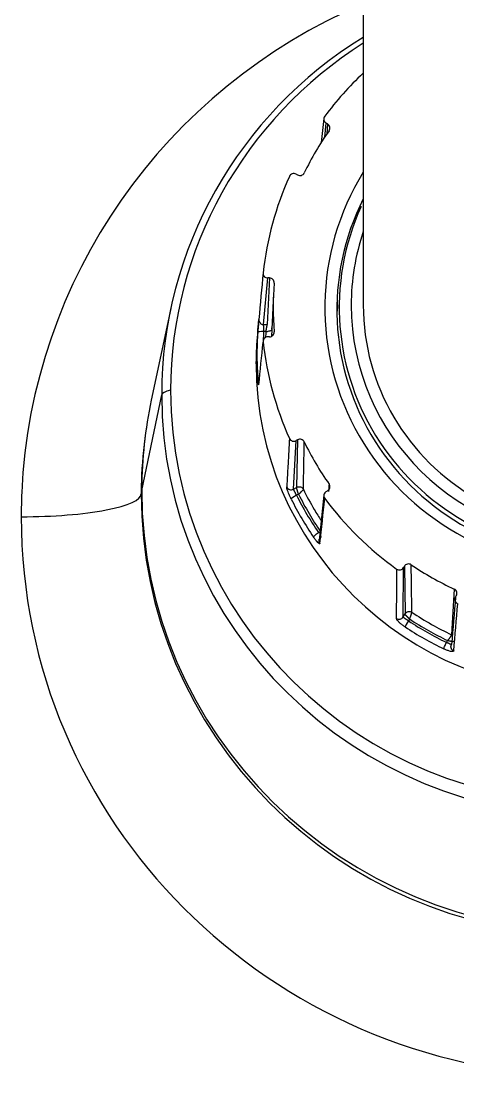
# Model space of a CAD drawing. Header units: millimetres. Extents: x -33000 to 294000, y 0 to 42408.
# Drawn here: x 278587.46 to 278605.65, y 15071.74 to 15115.96 of the extents above; entities that cross this region are included whole.
import ezdxf

# ---------------------------------------------------------------- set-up
doc = ezdxf.new("R2010")
doc.units = ezdxf.units.MM
doc.header["$LTSCALE"] = 50
doc.layers.add('arch', color=8, linetype='Continuous')

# ---------------------------------------------------------------- blocks, each defined once
blk = doc.blocks.new('A$C6CF502EC')
for p, q in [((-448.195, 18.729), (-448.198, 18.73)), ((-448.195, 18.729), (-444.207, 17.898)), ((-440.61, 17.518), (-444.43, 18.332)), ((-443.731, 13.849), (-443.732, 13.849)), ((-442.915, 13.965), (-442.918, 13.965)), ((-442.915, 13.965), (-442.521, 13.929)), ((-441.266, 13.87), (-441.684, 13.909)), ((-441.793, 13.409), (-441.793, 13.472)), ((-439.982, 13.237), (-441.772, 13.319)), ((-441.576, 13.554), (-441.576, 13.648)), ((-441.283, 13.652), (-441.283, 13.501)), ((-441.283, 13.652), (-439.339, 13.472)), ((-439.339, 13.409), (-441.283, 13.501)), ((-439.339, 13.409), (-439.339, 13.472)), ((-448.137, 12.406), (-448.063, 12.274)), ((-448.137, 12.406), (-446.116, 12.292)), ((-448.349, 12.196), (-448.395, 12.277)), ((-446.085, 12.237), (-448.063, 12.274)), ((-446.085, 12.237), (-446.116, 12.292)), ((-435.016, 12.292), (-435.047, 12.238)), ((-448.391, 11.141), (-450.273, 11.34)), ((-449.951, 11.362), (-449.917, 11.303)), ((-432.7, 11.141), (-433.691, 11.248)), ((-433.47, 11.105), (-432.891, 11.042)), ((-448.241, 11.042), (-448.21, 10.988)), ((-432.922, 10.987), (-433.336, 11.014)), ((-432.922, 10.987), (-432.891, 11.042)), ((-441.97, 10.5), (-442.087, 10.5)), ((-380.526, 9.5), (-440.471, 9.5)), ((-453.548, 7.569), (-453.628, 7.616)), ((-453.461, 7.835), (-453.332, 7.759)), ((-453.461, 7.835), (-451.405, 7.819)), ((-451.351, 7.787), (-453.332, 7.759)), ((-451.351, 7.787), (-451.405, 7.819)), ((-454.526, 6.032), (-454.446, 5.985)), ((-452.632, 5.654), (-452.579, 5.622))]:
    blk.add_line(p, q)
for centre, major_axis, ratio, start_param, end_param in [((-449.286, 0), (0, 23.75), 0.981627, 0, 3.098231), ((-448.332, 23.75), (0, 5), 0.190808, 1.570796, 3.141593), ((-449.286, 0), (0, 23.75), 0.981627, 6.239824, 6.283185), ((-449.286, 0), (0, 23.75), 0.981627, 5.12388, 6.239824), ((-448.332, 0), (0, -18.75), 0.981627, 3.141593, 6.239824), ((-448.195, 0), (0, 18.729), 0.981627, 0, 3.136508), ((-448.332, 0), (0, -18.75), 0.981627, 3.098231, 3.141593), ((-448.195, 0), (0, 18.729), 0.981627, 6.278101, 6.283185), ((-448.195, 0), (0, 18.729), 0.981627, 6.076923, 6.278101), ((-448.332, 0), (0, -18.75), 0.981627, 2.989212, 3.098231), ((-444.207, 0), (0, -17.898), 0.981627, 3.141593, 6.283185), ((-444.207, 0), (0, -17.898), 0.981627, 2.130294, 3.141593), ((-444.22, 16.25), (0, 1.649), 0.190808, 5.596847, 6.243401), ((-444.02, 0), (0, 17.525), 0.981627, 0, 1.570796), ((-444.02, 0), (0, 17.525), 0.981627, 5.285288, 6.283185), ((-442.915, 0), (0, 13.965), 0.981627, 0, 3.135271), ((-442.521, 0), (0, -13.929), 0.981627, 3.141593, 3.208527), ((-442.915, 0), (0, 13.965), 0.981627, 6.276863, 6.283185), ((-442.915, 0), (0, 13.965), 0.981627, 6.19324, 6.276863), ((-442.521, 0), (0, -13.929), 0.981627, 3.135561, 3.141593), ((-442.521, 0), (0, -13.929), 0.981627, 3.074658, 3.135561), ((-441.624, 13.648), (0.017, 0.249), 0.190381, 4.725389, 6.278733), ((-440.566, 0), (0, -13.75), 0.981627, 3.248807, 3.557977), ((-441.989, 13.472), (-0.001, -0.2), 0.981497, 1.574855, 3.25304), ((-442.474, 0), (0, -13.679), 0.981627, 3.074657, 3.102686), ((-442.474, 0), (0, 13.585), 0.981627, 6.215788, 6.233919), ((-441.597, 13.409), (0, -0.2), 0.981621, 4.714785, 6.363487), ((-439.535, 13.409), (0, -0.2), 0.981621, 6.202878, 7.850334), ((-439.143, 13.472), (0.001, -0.2), 0.981497, 3.030152, 4.708211), ((-440.566, 0), (0, -13.75), 0.981627, 2.725208, 3.034378), ((-440.566, 0), (0, -13.25), 0.981627, 3.063446, 3.21974), ((-442.521, 0), (0, -13.929), 0.981627, 3.598256, 3.732126), ((-448.443, 12.277), (-0.112, 0.224), 0.171256, 4.626885, 6.180228), ((-445.946, 12.392), (0.001, -0.2), 0.981698, 3.552784, 5.230843), ((-435.186, 12.392), (-0.001, -0.2), 0.981698, 1.052224, 2.730409), ((-442.474, 0), (0, -13.679), 0.981627, 3.598256, 3.732126), ((-442.474, 0), (0, 13.585), 0.981627, 0.456201, 0.525085), ((-442.427, 0), (0, 13.335), 0.981627, 0.452249, 0.525085), ((-440.566, 0), (0, -13.25), 0.981627, 3.587044, 3.743339), ((-446.255, 12.138), (0, -0.2), 0.981694, 0.444249, 2.091706), ((-434.877, 12.138), (0, -0.2), 0.981694, 4.190228, 5.838931), ((-440.566, 0), (0, -13.25), 0.981627, 2.539847, 2.696141), ((-440.566, 0), (0, 11.1), 0.981627, 5.739641, 7.853982), ((-442.474, 0), (0, 13.585), 0.981627, 0.525085, 0.590996), ((-442.427, 0), (0, 13.335), 0.981627, 0.525085, 0.566324), ((-440.566, 0), (0, -13.75), 0.981627, 3.772406, 4.081576), ((-440.661, 0), (0, 10.6), 0.981627, 5.823582, 7.853982), ((-448.411, 10.942), (0, -0.2), 0.981426, 2.09324, 3.771421), ((-432.721, 10.942), (0, -0.2), 0.981426, 2.51177, 4.189828), ((-440.566, 0), (0, -13.75), 0.981627, 2.333543, 2.51078), ((-440.566, 0), (0, -10.5), 0.981627, 2.721503, 4.712389), ((-448.04, 11.088), (0, -0.2), 0.981555, 5.237127, 6.885833), ((-433.092, 11.088), (0, -0.2), 0.981555, 5.680533, 7.327989), ((-440.471, 0), (0, 10), 0.981627, 0, 1.570796), ((-440.471, 0), (0, 10), 0.981627, 5.96559, 6.283185), ((-440.471, 0), (0, 9.5), 0.981627, 0, 3.141593), ((-451.307, 7.992), (0, -0.2), 0.981829, 4.080736, 5.758794), ((-442.521, 0), (0, -13.929), 0.981627, 4.121855, 4.255725), ((-442.474, 0), (0, -13.679), 0.981627, 4.121855, 4.255725), ((-442.474, 0), (0, 13.585), 0.981627, 0.9798, 1.048684), ((-453.675, 7.616), (-0.209, 0.137), 0.106243, 4.55231, 6.105654), ((-451.45, 7.614), (0, -0.2), 0.9817, 0.97007, 2.617529), ((-442.427, 0), (0, 13.335), 0.981627, 0.975848, 1.048684), ((-440.566, 0), (0, -13.25), 0.981627, 4.110643, 4.266937), ((-442.474, 0), (0, 13.585), 0.981627, 1.048684, 1.114595), ((-442.427, 0), (0, 13.335), 0.981627, 1.048684, 1.118547), ((-452.731, 5.48), (0.001, -0.2), 0.981554, 2.612511, 4.290688), ((-452.481, 5.795), (0, -0.2), 0.981561, 5.758524, 7.407227)]:
    blk.add_ellipse(centre, major_axis=major_axis, ratio=ratio, start_param=start_param, end_param=end_param)
for points, degree in [([(-443.786, 13.851), (-443.797, 13.852), (-443.801, 13.856), (-443.757, 13.865), (-443.676, 13.877), (-443.559, 13.888), (-443.478, 13.895), (-443.435, 13.898)], 3), ([(-443.786, 13.851), (-443.194, 13.791), (-442.602, 13.731), (-442.01, 13.671)], 3), ([(-441.606, 13.898), (-441.562, 13.895), (-441.473, 13.888), (-441.333, 13.876), (-441.215, 13.865), (-441.119, 13.856), (-441.079, 13.852), (-441.067, 13.851)], 3), ([(-439.122, 13.671), (-439.77, 13.731), (-440.418, 13.791), (-441.067, 13.851)], 3), ([(-441.505, 13.307), (-441.493, 13.305), (-441.481, 13.304)], 2), ([(-441.459, 13.304), (-441.434, 13.306), (-441.411, 13.313)], 2), ([(-448.55, 12.502), (-448.51, 12.522), (-448.429, 12.56), (-448.301, 12.614), (-448.19, 12.655), (-448.1, 12.683), (-448.06, 12.689), (-448.047, 12.688)], 3), ([(-447.835, 12.676), (-447.906, 12.68), (-447.977, 12.684), (-448.047, 12.688)], 3), ([(-447.084, 12.634), (-447.334, 12.648), (-447.585, 12.662), (-447.835, 12.676)], 3), ([(-446.025, 12.575), (-446.378, 12.595), (-446.731, 12.615), (-447.084, 12.634)], 3), ([(-448.147, 11.995), (-447.488, 11.982), (-446.829, 11.97), (-446.17, 11.957)], 3), ([(-450.402, 11.303), (-450.414, 11.304), (-450.422, 11.317), (-450.392, 11.36), (-450.33, 11.421), (-450.237, 11.497), (-450.17, 11.546), (-450.134, 11.57)], 3), ([(-450.402, 11.303), (-449.777, 11.237), (-449.152, 11.17), (-448.527, 11.104)], 3), ([(-447.929, 10.923), (-448.03, 10.929), (-448.132, 10.936), (-448.234, 10.943)], 3), ([(-440.455, 10.566), (-440.542, 10.574), (-440.629, 10.58), (-440.717, 10.584)], 3), ([(-453.878, 7.756), (-453.853, 7.794), (-453.802, 7.866), (-453.715, 7.972), (-453.637, 8.054), (-453.569, 8.111), (-453.535, 8.125), (-453.522, 8.125)], 3), ([(-451.466, 8.11), (-452.151, 8.115), (-452.836, 8.12), (-453.522, 8.125)], 3), ([(-453.268, 7.474), (-452.608, 7.483), (-451.948, 7.492), (-451.288, 7.501)], 3), ([(-454.881, 5.726), (-454.894, 5.727), (-454.909, 5.745), (-454.909, 5.811), (-454.887, 5.906), (-454.846, 6.026), (-454.812, 6.103), (-454.793, 6.142)], 3), ([(-452.632, 5.654), (-453.29, 5.708), (-453.947, 5.763), (-454.604, 5.817)], 3), ([(-452.303, 5.709), (-452.936, 5.748), (-453.568, 5.788), (-454.201, 5.827)], 3), ([(-454.881, 5.726), (-454.224, 5.671), (-453.567, 5.616), (-452.91, 5.561)], 3)]:
    blk.add_open_spline(points, degree=degree)
for points, knots in [([(-443.727, 13.848), (-443.727, 13.848), (-443.723, 13.848), (-443.711, 13.847), (-443.678, 13.846), (-443.647, 13.845), (-443.63, 13.844)], [0, 0, 0, 0, 0.000006, 0.347536, 0.680422, 1, 1, 1, 1]), ([(-443.426, 13.896), (-443.455, 13.894), (-443.51, 13.889), (-443.584, 13.882), (-443.645, 13.874), (-443.676, 13.869), (-443.69, 13.867)], [0, 0, 0, 0, 0.253852, 0.505595, 0.75434, 1, 1, 1, 1]), ([(-441.067, 13.851), (-441.094, 13.854), (-441.122, 13.851), (-441.174, 13.834), (-441.198, 13.819), (-441.238, 13.782), (-441.255, 13.759), (-441.277, 13.708), (-441.283, 13.68), (-441.283, 13.652)], [0, 0, 0, 0, 0.25, 0.25, 0.5, 0.5, 0.75, 0.75, 1, 1, 1, 1]), ([(-441.576, 13.648), (-441.571, 13.648), (-441.56, 13.646), (-441.541, 13.645), (-441.519, 13.644), (-441.497, 13.643), (-441.474, 13.643), (-441.451, 13.643), (-441.429, 13.644), (-441.407, 13.644), (-441.386, 13.645), (-441.366, 13.647), (-441.347, 13.648), (-441.33, 13.649), (-441.314, 13.651), (-441.301, 13.652), (-441.29, 13.653), (-441.285, 13.653), (-441.283, 13.652), (-441.283, 13.652)], [0, 0, 0, 0, 0.038239, 0.094561, 0.15277, 0.21271, 0.273987, 0.336086, 0.398752, 0.461972, 0.525741, 0.590011, 0.654799, 0.720764, 0.788701, 0.858075, 0.927544, 0.996102, 1, 1, 1, 1]), ([(-441.576, 13.554), (-441.574, 13.554), (-441.569, 13.553), (-441.561, 13.551), (-441.554, 13.549), (-441.547, 13.548), (-441.54, 13.546), (-441.533, 13.545), (-441.525, 13.543), (-441.518, 13.542), (-441.511, 13.541), (-441.504, 13.539), (-441.498, 13.538), (-441.491, 13.537), (-441.484, 13.535), (-441.477, 13.534), (-441.471, 13.533), (-441.464, 13.531), (-441.458, 13.53), (-441.451, 13.529), (-441.445, 13.528), (-441.439, 13.527), (-441.433, 13.526), (-441.427, 13.524), (-441.421, 13.523), (-441.416, 13.522), (-441.41, 13.521), (-441.404, 13.52), (-441.399, 13.519), (-441.394, 13.518), (-441.389, 13.517), (-441.384, 13.517), (-441.379, 13.516), (-441.374, 13.515), (-441.369, 13.514), (-441.365, 13.513), (-441.361, 13.512), (-441.356, 13.512), (-441.352, 13.511), (-441.348, 13.51), (-441.344, 13.51), (-441.341, 13.509), (-441.337, 13.508), (-441.333, 13.508), (-441.33, 13.507), (-441.327, 13.507), (-441.324, 13.506), (-441.321, 13.506), (-441.318, 13.505), (-441.315, 13.505), (-441.312, 13.504), (-441.31, 13.504), (-441.307, 13.503), (-441.305, 13.503), (-441.303, 13.503), (-441.301, 13.502), (-441.299, 13.502), (-441.297, 13.502), (-441.295, 13.502), (-441.293, 13.501), (-441.292, 13.501), (-441.29, 13.501), (-441.289, 13.501), (-441.288, 13.501), (-441.286, 13.501), (-441.285, 13.501), (-441.284, 13.501), (-441.284, 13.501), (-441.283, 13.501)], [0, 0, 0, 0, 0.019175, 0.038224, 0.057147, 0.075944, 0.094615, 0.113161, 0.131581, 0.149875, 0.168044, 0.186087, 0.204005, 0.221798, 0.239465, 0.257008, 0.274425, 0.291718, 0.308886, 0.325929, 0.342848, 0.359642, 0.376311, 0.392857, 0.409278, 0.425575, 0.441748, 0.457798, 0.473723, 0.489525, 0.505204, 0.520759, 0.536191, 0.5515, 0.566686, 0.581749, 0.59669, 0.611508, 0.626204, 0.640777, 0.655229, 0.669558, 0.683766, 0.697852, 0.711817, 0.725661, 0.739384, 0.752986, 0.766467, 0.779828, 0.793069, 0.806189, 0.81919, 0.832072, 0.844834, 0.857477, 0.870001, 0.882406, 0.894694, 0.906863, 0.918914, 0.930848, 0.942664, 0.954364, 0.965947, 0.977414, 0.988765, 1, 1, 1, 1]), ([(-441.576, 13.554), (-441.574, 13.538), (-441.571, 13.522), (-441.565, 13.49), (-441.562, 13.474), (-441.553, 13.429), (-441.545, 13.401), (-441.53, 13.354), (-441.522, 13.335), (-441.507, 13.309), (-441.5, 13.301), (-441.494, 13.301)], [0, 0, 0, 0, 0.125, 0.125, 0.25, 0.25, 0.5, 0.5, 0.75, 0.75, 1, 1, 1, 1]), ([(-448.395, 12.277), (-448.391, 12.279), (-448.38, 12.284), (-448.363, 12.292), (-448.343, 12.301), (-448.324, 12.312), (-448.304, 12.322), (-448.284, 12.333), (-448.264, 12.344), (-448.245, 12.354), (-448.227, 12.364), (-448.21, 12.374), (-448.194, 12.382), (-448.179, 12.39), (-448.165, 12.397), (-448.154, 12.402), (-448.144, 12.405), (-448.139, 12.406), (-448.137, 12.406), (-448.137, 12.406)], [0, 0, 0, 0, 0.038239, 0.094561, 0.15277, 0.21271, 0.273987, 0.336086, 0.398752, 0.461972, 0.525741, 0.590011, 0.654799, 0.720764, 0.788701, 0.858075, 0.927544, 0.996102, 1, 1, 1, 1]), ([(-448.047, 12.688), (-448.072, 12.677), (-448.095, 12.66), (-448.131, 12.618), (-448.145, 12.594), (-448.162, 12.541), (-448.165, 12.512), (-448.159, 12.457), (-448.151, 12.43), (-448.137, 12.406)], [0, 0, 0, 0, 0.25, 0.25, 0.5, 0.5, 0.75, 0.75, 1, 1, 1, 1]), ([(-448.349, 12.196), (-448.347, 12.197), (-448.342, 12.198), (-448.335, 12.2), (-448.328, 12.203), (-448.321, 12.205), (-448.314, 12.207), (-448.307, 12.209), (-448.3, 12.212), (-448.293, 12.214), (-448.286, 12.216), (-448.279, 12.218), (-448.273, 12.22), (-448.266, 12.222), (-448.259, 12.225), (-448.253, 12.227), (-448.246, 12.229), (-448.24, 12.231), (-448.234, 12.232), (-448.228, 12.234), (-448.222, 12.236), (-448.216, 12.238), (-448.21, 12.24), (-448.204, 12.241), (-448.198, 12.243), (-448.193, 12.245), (-448.187, 12.246), (-448.182, 12.248), (-448.177, 12.249), (-448.172, 12.251), (-448.167, 12.252), (-448.162, 12.254), (-448.157, 12.255), (-448.153, 12.256), (-448.148, 12.257), (-448.144, 12.258), (-448.139, 12.26), (-448.135, 12.261), (-448.131, 12.262), (-448.127, 12.263), (-448.123, 12.264), (-448.12, 12.264), (-448.116, 12.265), (-448.113, 12.266), (-448.109, 12.267), (-448.106, 12.268), (-448.103, 12.268), (-448.1, 12.269), (-448.097, 12.269), (-448.094, 12.27), (-448.092, 12.27), (-448.089, 12.271), (-448.087, 12.271), (-448.084, 12.272), (-448.082, 12.272), (-448.08, 12.272), (-448.078, 12.273), (-448.076, 12.273), (-448.074, 12.273), (-448.073, 12.274), (-448.071, 12.274), (-448.07, 12.274), (-448.068, 12.274), (-448.067, 12.274), (-448.066, 12.274), (-448.065, 12.274), (-448.064, 12.274), (-448.063, 12.274), (-448.063, 12.274)], [0, 0, 0, 0, 0.019175, 0.038224, 0.057147, 0.075944, 0.094615, 0.113161, 0.131581, 0.149875, 0.168044, 0.186087, 0.204005, 0.221798, 0.239465, 0.257008, 0.274425, 0.291718, 0.308886, 0.325929, 0.342848, 0.359642, 0.376311, 0.392857, 0.409278, 0.425575, 0.441748, 0.457798, 0.473723, 0.489525, 0.505204, 0.520759, 0.536191, 0.5515, 0.566686, 0.581749, 0.59669, 0.611508, 0.626204, 0.640777, 0.655229, 0.669558, 0.683766, 0.697852, 0.711817, 0.725661, 0.739384, 0.752986, 0.766467, 0.779828, 0.793069, 0.806189, 0.81919, 0.832072, 0.844834, 0.857477, 0.870001, 0.882406, 0.894694, 0.906863, 0.918914, 0.930848, 0.942664, 0.954364, 0.965947, 0.977414, 0.988765, 1, 1, 1, 1]), ([(-448.349, 12.196), (-448.339, 12.183), (-448.329, 12.17), (-448.308, 12.145), (-448.298, 12.132), (-448.266, 12.096), (-448.246, 12.074), (-448.209, 12.037), (-448.192, 12.021), (-448.164, 12), (-448.154, 11.995), (-448.147, 11.995)], [0, 0, 0, 0, 0.125, 0.125, 0.25, 0.25, 0.5, 0.5, 0.75, 0.75, 1, 1, 1, 1]), ([(-448.063, 12.274), (-448.049, 12.251), (-448.041, 12.224), (-448.035, 12.17), (-448.037, 12.142), (-448.053, 12.09), (-448.066, 12.065), (-448.101, 12.024), (-448.123, 12.006), (-448.147, 11.995)], [0, 0, 0, 0, 0.25, 0.25, 0.5, 0.5, 0.75, 0.75, 1, 1, 1, 1]), ([(-450.134, 11.57), (-450.128, 11.569), (-450.118, 11.564), (-450.092, 11.542), (-450.077, 11.527), (-450.043, 11.489), (-450.025, 11.466), (-449.987, 11.416), (-449.968, 11.389), (-449.951, 11.362)], [0, 0, 0, 0, 0.25, 0.25, 0.5, 0.5, 0.75, 0.75, 1, 1, 1, 1]), ([(-450.402, 11.303), (-450.392, 11.31), (-450.381, 11.317), (-450.358, 11.328), (-450.345, 11.332), (-450.318, 11.339), (-450.304, 11.341), (-450.275, 11.341), (-450.26, 11.339), (-450.232, 11.333), (-450.218, 11.328), (-450.192, 11.316), (-450.18, 11.309), (-450.158, 11.292), (-450.148, 11.282), (-450.131, 11.262), (-450.124, 11.251), (-450.118, 11.241)], [0, 0, 0, 0, 0.125, 0.125, 0.25, 0.25, 0.375, 0.375, 0.5, 0.5, 0.625, 0.625, 0.75, 0.75, 0.875, 0.875, 1, 1, 1, 1]), ([(-440.284, 10.579), (-440.369, 10.585), (-440.454, 10.589), (-440.654, 10.597), (-440.77, 10.599), (-440.901, 10.6), (-440.916, 10.6), (-440.932, 10.6)], [0, 0, 0, 0, 0.394977, 0.394977, 0.92945, 0.92945, 1, 1, 1, 1]), ([(-453.522, 8.125), (-453.538, 8.103), (-453.549, 8.076), (-453.56, 8.022), (-453.56, 7.993), (-453.549, 7.939), (-453.537, 7.913), (-453.505, 7.868), (-453.485, 7.849), (-453.461, 7.835)], [0, 0, 0, 0, 0.25, 0.25, 0.5, 0.5, 0.75, 0.75, 1, 1, 1, 1]), ([(-453.628, 7.616), (-453.625, 7.62), (-453.618, 7.63), (-453.607, 7.645), (-453.595, 7.663), (-453.582, 7.682), (-453.57, 7.7), (-453.558, 7.719), (-453.546, 7.737), (-453.534, 7.754), (-453.523, 7.77), (-453.512, 7.785), (-453.502, 7.799), (-453.492, 7.811), (-453.483, 7.821), (-453.475, 7.829), (-453.468, 7.834), (-453.463, 7.835), (-453.461, 7.835), (-453.461, 7.835)], [0, 0, 0, 0, 0.03824, 0.094561, 0.15277, 0.21271, 0.273987, 0.336086, 0.398752, 0.461972, 0.525741, 0.590011, 0.654799, 0.720764, 0.788702, 0.858076, 0.927545, 0.996103, 1, 1, 1, 1]), ([(-453.548, 7.569), (-453.546, 7.571), (-453.543, 7.575), (-453.538, 7.581), (-453.533, 7.586), (-453.528, 7.592), (-453.523, 7.597), (-453.518, 7.602), (-453.513, 7.608), (-453.508, 7.613), (-453.503, 7.618), (-453.498, 7.623), (-453.493, 7.628), (-453.489, 7.633), (-453.484, 7.638), (-453.479, 7.643), (-453.474, 7.648), (-453.47, 7.653), (-453.465, 7.657), (-453.461, 7.662), (-453.456, 7.666), (-453.452, 7.67), (-453.448, 7.674), (-453.444, 7.678), (-453.439, 7.682), (-453.435, 7.686), (-453.431, 7.69), (-453.427, 7.694), (-453.423, 7.697), (-453.42, 7.701), (-453.416, 7.704), (-453.412, 7.707), (-453.409, 7.71), (-453.405, 7.713), (-453.402, 7.716), (-453.398, 7.719), (-453.395, 7.722), (-453.392, 7.724), (-453.389, 7.727), (-453.385, 7.729), (-453.383, 7.732), (-453.38, 7.734), (-453.377, 7.736), (-453.374, 7.738), (-453.371, 7.74), (-453.369, 7.741), (-453.366, 7.743), (-453.364, 7.745), (-453.362, 7.746), (-453.359, 7.748), (-453.357, 7.749), (-453.355, 7.75), (-453.353, 7.751), (-453.351, 7.752), (-453.349, 7.753), (-453.348, 7.754), (-453.346, 7.755), (-453.344, 7.756), (-453.343, 7.756), (-453.341, 7.757), (-453.34, 7.757), (-453.339, 7.758), (-453.337, 7.758), (-453.336, 7.759), (-453.335, 7.759), (-453.334, 7.759), (-453.333, 7.759), (-453.332, 7.759), (-453.332, 7.759)], [0, 0, 0, 0, 0.019175, 0.038224, 0.057147, 0.075944, 0.094615, 0.113161, 0.131581, 0.149875, 0.168044, 0.186087, 0.204005, 0.221798, 0.239465, 0.257008, 0.274425, 0.291718, 0.308886, 0.325929, 0.342848, 0.359642, 0.376311, 0.392857, 0.409278, 0.425575, 0.441748, 0.457798, 0.473723, 0.489525, 0.505204, 0.520759, 0.536191, 0.5515, 0.566686, 0.581749, 0.59669, 0.611508, 0.626204, 0.640777, 0.655229, 0.669558, 0.683766, 0.697852, 0.711817, 0.725661, 0.739384, 0.752986, 0.766467, 0.779828, 0.793069, 0.806189, 0.81919, 0.832072, 0.844834, 0.857477, 0.870001, 0.882406, 0.894694, 0.906863, 0.918914, 0.930848, 0.942664, 0.954364, 0.965947, 0.977414, 0.988765, 1, 1, 1, 1]), ([(-453.548, 7.569), (-453.533, 7.563), (-453.518, 7.557), (-453.487, 7.545), (-453.472, 7.539), (-453.427, 7.522), (-453.398, 7.512), (-453.346, 7.494), (-453.323, 7.487), (-453.287, 7.477), (-453.274, 7.474), (-453.268, 7.474)], [0, 0, 0, 0, 0.125, 0.125, 0.25, 0.25, 0.5, 0.5, 0.75, 0.75, 1, 1, 1, 1]), ([(-453.332, 7.759), (-453.309, 7.746), (-453.289, 7.727), (-453.257, 7.683), (-453.245, 7.657), (-453.233, 7.604), (-453.233, 7.576), (-453.242, 7.522), (-453.253, 7.497), (-453.268, 7.474)], [0, 0, 0, 0, 0.25, 0.25, 0.5, 0.5, 0.75, 0.75, 1, 1, 1, 1]), ([(-454.881, 5.726), (-454.876, 5.737), (-454.87, 5.749), (-454.855, 5.77), (-454.846, 5.781), (-454.826, 5.8), (-454.814, 5.809), (-454.79, 5.824), (-454.776, 5.83), (-454.749, 5.839), (-454.734, 5.842), (-454.706, 5.845), (-454.692, 5.844), (-454.664, 5.841), (-454.651, 5.838), (-454.626, 5.829), (-454.615, 5.823), (-454.604, 5.817)], [0, 0, 0, 0, 0.125, 0.125, 0.25, 0.25, 0.375, 0.375, 0.5, 0.5, 0.625, 0.625, 0.75, 0.75, 0.875, 0.875, 1, 1, 1, 1]), ([(-454.793, 6.142), (-454.786, 6.142), (-454.774, 6.139), (-454.74, 6.127), (-454.718, 6.119), (-454.669, 6.099), (-454.641, 6.087), (-454.584, 6.06), (-454.554, 6.046), (-454.526, 6.032)], [0, 0, 0, 0, 0.25, 0.25, 0.5, 0.5, 0.75, 0.75, 1, 1, 1, 1]), ([(-454.604, 5.817), (-454.605, 5.817), (-454.607, 5.818), (-454.61, 5.819), (-454.612, 5.823), (-454.612, 5.83), (-454.61, 5.838), (-454.607, 5.849), (-454.602, 5.861), (-454.597, 5.875), (-454.59, 5.89), (-454.583, 5.907), (-454.575, 5.924), (-454.566, 5.943), (-454.557, 5.961), (-454.548, 5.98), (-454.54, 5.999), (-454.532, 6.017), (-454.527, 6.027), (-454.526, 6.032)], [0, 0, 0, 0, 0.003903, 0.072465, 0.141943, 0.211323, 0.279229, 0.345146, 0.410008, 0.47428, 0.537984, 0.601171, 0.663845, 0.725971, 0.787253, 0.847192, 0.905407, 0.961737, 1, 1, 1, 1]), ([(-454.476, 5.742), (-454.476, 5.742), (-454.477, 5.742), (-454.478, 5.742), (-454.479, 5.743), (-454.481, 5.743), (-454.482, 5.745), (-454.483, 5.746), (-454.484, 5.748), (-454.485, 5.749), (-454.486, 5.752), (-454.487, 5.754), (-454.487, 5.757), (-454.488, 5.76), (-454.489, 5.763), (-454.489, 5.767), (-454.489, 5.771), (-454.489, 5.776), (-454.49, 5.781), (-454.489, 5.786), (-454.489, 5.791), (-454.489, 5.797), (-454.488, 5.803), (-454.488, 5.81), (-454.487, 5.817), (-454.486, 5.824), (-454.485, 5.832), (-454.483, 5.84), (-454.482, 5.848), (-454.48, 5.857), (-454.478, 5.866), (-454.476, 5.875), (-454.474, 5.885), (-454.471, 5.895), (-454.469, 5.905), (-454.466, 5.916), (-454.463, 5.927), (-454.46, 5.938), (-454.456, 5.949), (-454.453, 5.961), (-454.449, 5.973), (-454.447, 5.981), (-454.446, 5.985)], [0, 0, 0, 0, 0.018315, 0.036959, 0.055935, 0.075243, 0.094885, 0.114862, 0.135176, 0.155828, 0.176818, 0.198149, 0.21982, 0.241833, 0.26419, 0.28689, 0.309935, 0.333326, 0.357062, 0.381146, 0.405578, 0.430358, 0.455488, 0.480967, 0.506797, 0.532977, 0.559509, 0.586394, 0.61363, 0.64122, 0.669164, 0.697461, 0.726114, 0.755121, 0.784483, 0.814201, 0.844275, 0.874706, 0.905493, 0.936638, 0.96814, 1, 1, 1, 1]), ([(-454.201, 5.827), (-454.203, 5.827), (-454.208, 5.828), (-454.219, 5.832), (-454.232, 5.838), (-454.248, 5.847), (-454.266, 5.857), (-454.286, 5.869), (-454.307, 5.883), (-454.33, 5.898), (-454.355, 5.916), (-454.383, 5.936), (-454.414, 5.959), (-454.435, 5.976), (-454.446, 5.985)], [0, 0, 0, 0, 0.081917, 0.160746, 0.237006, 0.313291, 0.390773, 0.468844, 0.546821, 0.624483, 0.705096, 0.79338, 0.89167, 1, 1, 1, 1])]:
    blk.add_open_spline(points, degree=3, knots=knots)

msp = doc.modelspace()

# ---------------------------------------------------------------- block references
at = {"layer": 'arch', "ltscale": 25, "rotation": 89.99999999999999}
msp.add_blockref('A$C6CF502EC', (278611.206, 15544.605), dxfattribs=at)

doc.saveas('drawing.dxf')
